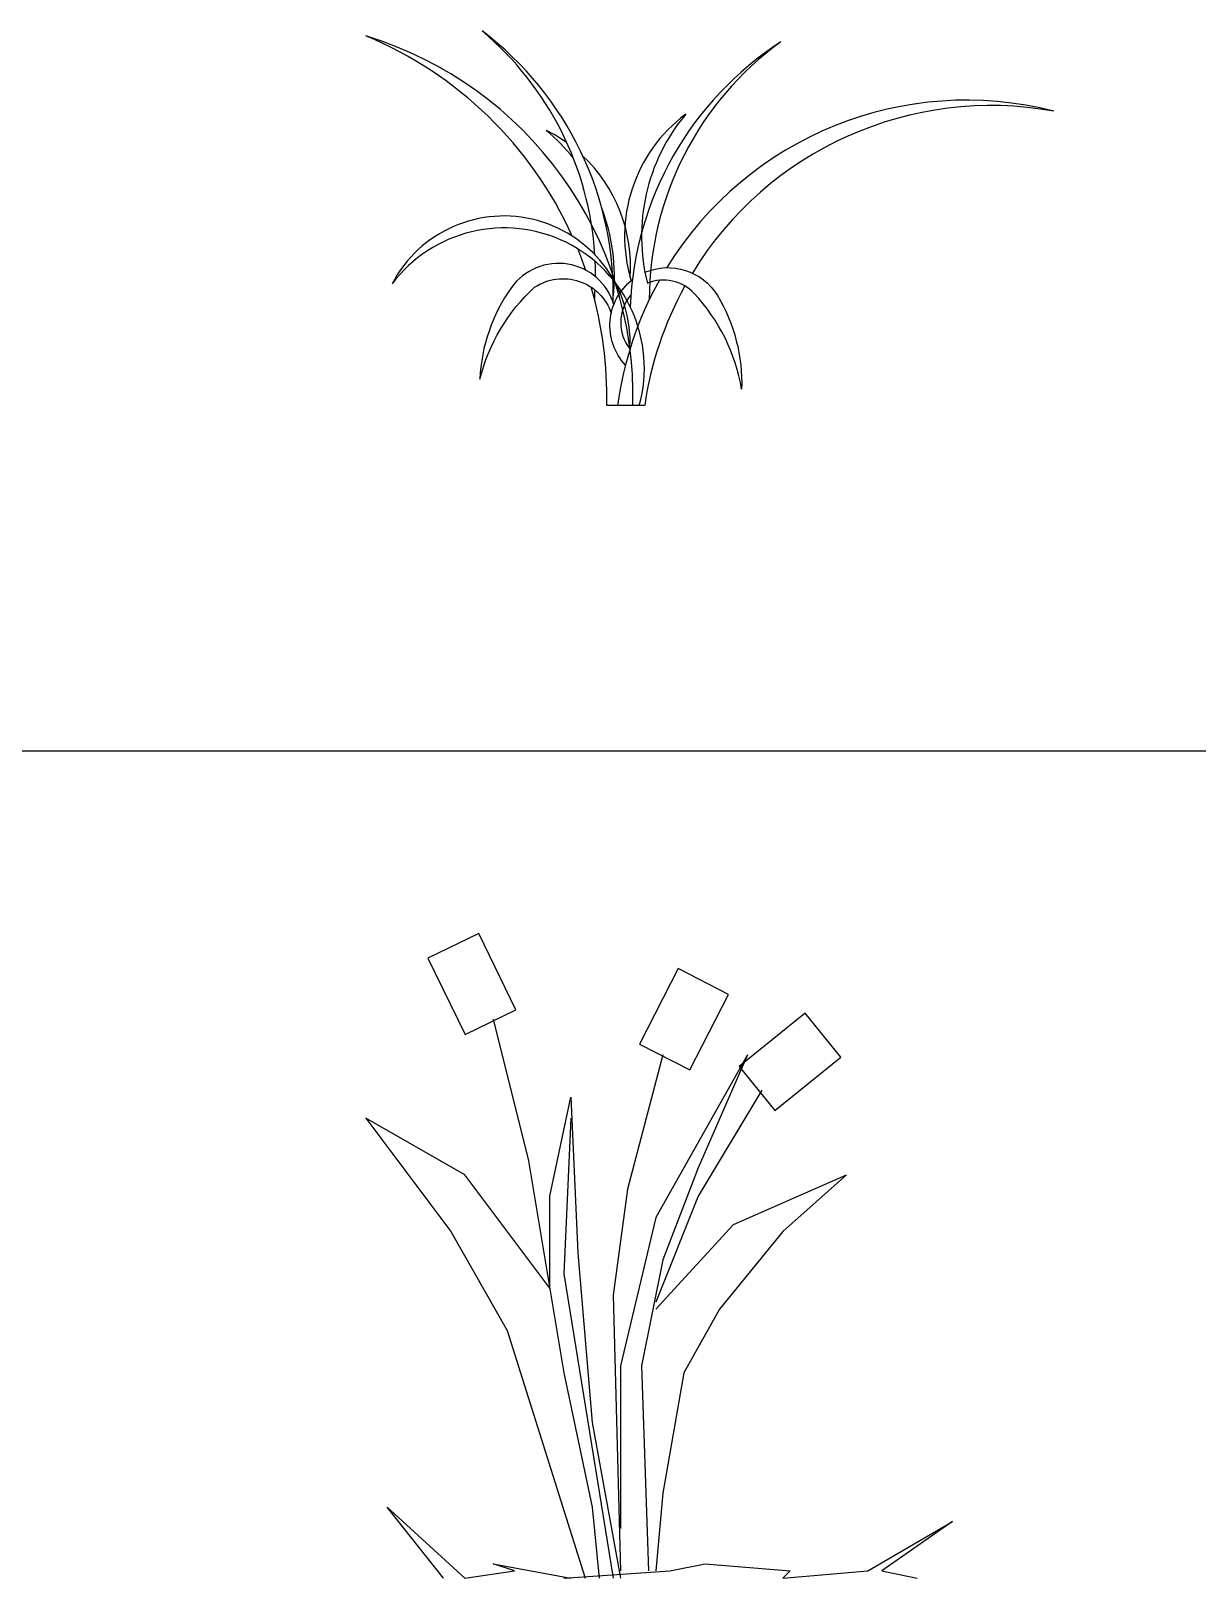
# Model space of a CAD drawing. Header units: millimetres. Extents: x 284148 to 331264, y 78716 to 101523.
# Drawn here: x 295200 to 299432, y 89466 to 95080 of the extents above; entities that cross this region are included whole.
import ezdxf

# ---------------------------------------------------------------- set-up
doc = ezdxf.new("R2010")
doc.units = ezdxf.units.MM
doc.layers.add('www.cad-blocks.net', color=7, linetype='Continuous')

# ---------------------------------------------------------------- blocks, each defined once
blk = doc.blocks.new('SHRUB_E14')
blk.add_line((22.9, 0), (-22.9, 0))
for points in [[(-14.3, 122.3, 0.622337), (-138.3, 142.7, 0.145742), (-176.4, 32.1)], [(-176.4, 32.1, -0.147908), (-110.2, 143.1, -0.492592), (-17.5, 111.8, -0.492592)], [(-0.2, 49, -0.442319), (8.1, 152.3, -0.442319)], [(23.3, 161.2, -0.374636), (110.9, 133, -0.145742), (140.2, 19.7)], [(140.2, 19.7, 0.147908), (82.9, 135.5, 0.309011), (26.2, 148.1, 0.309011)], [(6.3, 133.9, 0.360763), (5.2, 68.2)]]:
    blk.add_lwpolyline(points, format="xyb")
for centre, radius, start, end in [((-415.3, 134), 400.3, 358.5578, 52.8758), ((-422, 158.3), 385.4, 3.6024, 49.8923), ((-447.3, 10.8), 456.1, 358.644, 73.0553), ((-495.8, 10.3), 473, 24.3201, 67.4511), ((405.5, 104.1), 400.3, 122.9549, 177.7861), ((413.9, 127.9), 385.4, 125.9384, 179.9922), ((412.2, -56.3), 425.7, 75.6249, 148.3761), ((441.8, -60.3), 423.2, 79.6475, 148.588), ((182.8, 204.8), 184.2, 126.7728, 196.9579), ((249.1, 204.9), 230, 140.1456, 194.3831), ((-178.4, 168.1), 184.2, 54.4064, 63.4487), ((-243.7, 156.5), 230, 38.3365, 50.0759), ((-178.4, 168.1), 184.2, 355.824, 46.7195), ((-147.3, 76.6), 152.7, 356.8302, 152.4583), ((-243.7, 156.5), 230, 353.6829, 21.2578), ((-147.1, 45.3), 169.6, 344.499, 143.0938), ((-495.8, 10.3), 473, 18.9397, 22.3122), ((-422, 158.3), 385.4, 359.6336, 2.3839), ((412.2, -56.3), 425.7, 150.7599, 172.3947), ((-495.8, 10.3), 473, 358.753, 16.3329), ((-422, 158.3), 385.4, 355.5238, 357.2358), ((441.8, -60.3), 423.2, 151.0346, 171.8029)]:
    blk.add_arc(centre, radius, start, end)
blk = doc.blocks.new('A$C2D7172DE')
at = {"xscale": 3, "yscale": 3, "zscale": 3}
blk.add_blockref('SHRUB_E14', (943.2, 0), dxfattribs=at)
blk.add_blockref('SHRUB_E14', (943.2, 0), dxfattribs=at)
blk = doc.blocks.new('A$C3EC30C3E')
for p, q in [((409.6, 2338.9), (225.2, 2248.8)), ((544.7, 2062.1), (409.6, 2338.9)), ((225.2, 2248.8), (360.1, 1972.1)), ((1133.1, 2211), (993.4, 1936.6)), ((1316.1, 2117.8), (1133.1, 2211)), ((1176.2, 1843.4), (1316.1, 2117.8)), ((360.1, 1972.1), (544.7, 2062.1)), ((461.9, 2027.2), (590.2, 1514)), ((1594.7, 2049.9), (1355.4, 1856.1)), ((1723.9, 1890.3), (1594.7, 2049.9)), ((993.4, 1936.6), (1176.2, 1843.4)), ((1077.8, 1898.9), (949.4, 1411.3)), ((1385.7, 1898.9), (1052.1, 1308.7)), ((1385.7, 1898.9), (1206.1, 1488.3)), ((1355.4, 1856.1), (1484.6, 1696.6)), ((1484.6, 1696.6), (1723.9, 1890.3)), ((667.2, 1385.7), (744.2, 1744.9)), ((744.2, 1744.9), (769.8, 1180.4)), ((1437, 1770.6), (1206.1, 1385.7)), ((0, 1668), (307.9, 1257.4)), ((359.3, 1462.7), (0, 1668)), ((744.2, 1668), (718.5, 1103.4)), ((667.2, 1052.1), (359.3, 1462.7)), ((590.2, 1514), (718.5, 744.2)), ((1206.1, 1488.3), (1077.8, 1154.7)), ((1334.4, 1283), (1744.9, 1462.7)), ((1744.9, 1462.7), (1514, 1257.4)), ((949.4, 1411.3), (898.1, 1026.4)), ((667.2, 1052.1), (667.2, 1385.7)), ((1206.1, 1385.7), (1052.1, 1000.8)), ((1052.1, 1308.7), (923.8, 769.8)), ((307.9, 1257.4), (513.2, 898.1)), ((1052.1, 975.1), (1334.4, 1283)), ((1514, 1257.4), (1283, 975.1)), ((769.8, 1180.4), (821.1, 564.5)), ((1077.8, 1154.7), (1000.8, 769.8)), ((718.5, 1103.4), (898.1, 0)), ((898.1, 1026.4), (923.8, 25.7)), ((1283, 975.1), (1154.7, 744.2)), ((513.2, 898.1), (795.5, 0)), ((718.5, 744.2), (821.1, 256.6)), ((923.8, 769.8), (923.8, 179.6)), ((1000.8, 769.8), (1026.4, 25.7)), ((1154.7, 744.2), (1077.8, 307.9)), ((821.1, 564.5), (923.8, 0)), ((1077.8, 307.9), (1052.1, 25.7)), ((282.3, 0), (77, 256.6)), ((77, 256.6), (359.3, 0)), ((821.1, 256.6), (846.8, 0)), ((1821.9, 25.7), (2129.8, 205.3)), ((2129.8, 205.3), (1873.2, 25.7)), ((359.3, 0), (538.9, 25.7)), ((538.9, 25.7), (461.9, 51.3)), ((461.9, 51.3), (744.2, 0)), ((718.5, 0), (1103.4, 25.7)), ((1103.4, 25.7), (1231.7, 51.3)), ((1231.7, 51.3), (1539.6, 25.7)), ((1539.6, 25.7), (1514, 0)), ((1514, 0), (1821.9, 25.7)), ((1873.2, 25.7), (2001.5, 0))]:
    blk.add_line(p, q)
blk = doc.blocks.new('FORMAT')
at = {"color": 155, "true_color": 0x546d8e}
blk.add_line((287877.4, 92468.1), (331264, 92468.1), dxfattribs=at)

msp = doc.modelspace()

# ---------------------------------------------------------------- block references
for name, p in [('A$C2D7172DE', (296415.4, 93720.2)), ('A$C3EC30C3E', (296415.4, 89466.3))]:
    msp.add_blockref(name, p)
at = {"layer": 'www.cad-blocks.net'}
msp.add_blockref('FORMAT', (0, 0), dxfattribs=at)

doc.saveas('drawing.dxf')
